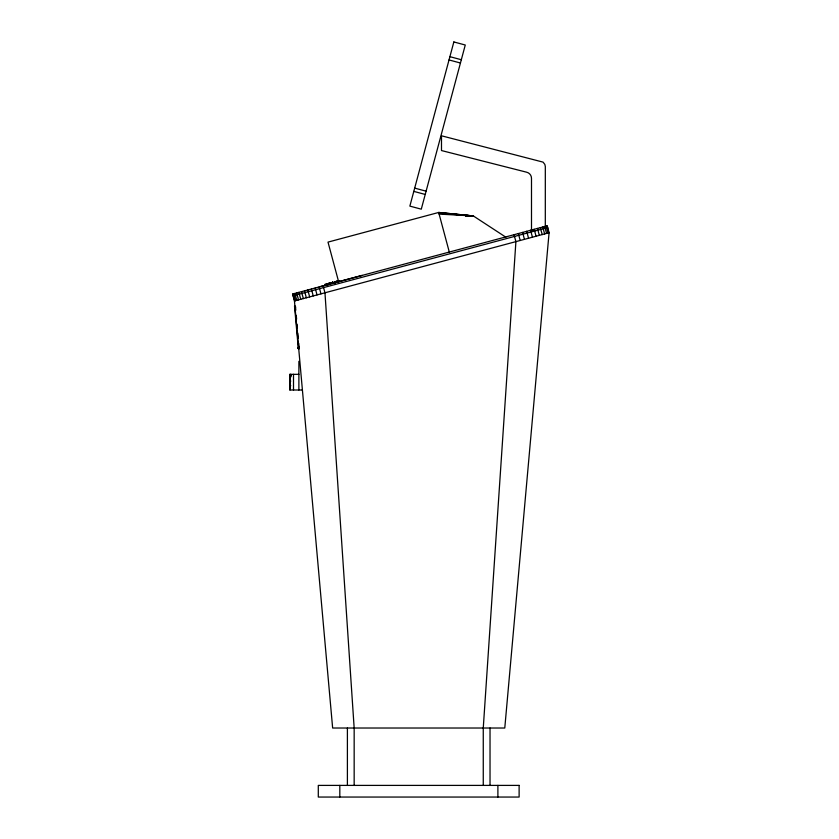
<?xml version="1.0" encoding="UTF-8"?>
<svg xmlns="http://www.w3.org/2000/svg" width="839" height="839" viewBox="0 0 839 839"><rect width="100%" height="100%" fill="white"/><g stroke="black" fill="none" stroke-linecap="round" stroke-linejoin="round"><path stroke-width="1.26" d="M549.084 232.739L504.784 728.021L332.643 728.021L294.447 300.97L292.591 294.049L547.227 225.817L549.084 232.739L294.447 300.97M339.166 280.845L335.359 281.673L335.485 282.659L335.17 281.715L335.495 282.659L335.359 281.673L335.652 282.617L335.715 281.831L338.715 280.866M335.317 282.701L335.013 281.757L335.317 282.701L335.118 281.736L338.075 281.201M338.82 280.74L334.394 281.925L334.646 282.89L335.38 281.914L335.044 282.774M335.432 282.68L335.715 281.831M335.275 282.722L334.908 281.789M332.433 282.449L332.821 283.372L332.58 282.407L332.779 283.383L332.475 282.439L332.632 283.425L332.317 282.481L332.454 283.467L332.254 282.502L327.179 284.117L332.58 282.407L332.632 283.425L332.066 282.806L332.684 283.414L332.38 282.47L332.517 283.456L331.908 282.848L326.77 283.97M332.842 283.372L332.475 282.439M328.982 284.096L332.202 282.512L332.454 283.467M324.84 284.411L331.038 282.753M326.224 284.117L333.104 282.271L333.356 283.236L333.073 282.282M325.826 284.442L326.979 284.127M325.133 285.512L326.119 285.25M327.535 284.872L329.129 284.442M336.89 282.282L339.071 281.694M293.052 295.779L547.699 227.547M328.227 283.991L330.314 283.739M294.678 307.756L295.569 307.672M298.202 347.178L299.093 347.094M298.223 347.398L299.114 347.315L298.747 343.277M298.233 347.619L299.135 347.535M298.254 347.797L299.145 347.745M298.275 348.017L299.166 347.944M298.285 348.206L299.187 348.122M298.306 348.363L299.198 348.29M298.317 348.51L299.208 348.405M298.327 348.625L299.219 348.542M299.24 348.741L298.348 348.814L294.52 305.983M465.582 215.969L473.364 215.959L505.886 237.206M534.003 229.928L531.496 229.928L531.496 178.466A6.282 6.282 0 0 0 526.63 172.205L441.492 150.548L441.492 135.792L543.064 162.126L544.826 164.392L545.319 166.5L545.308 227.317M298.883 374.33L289.916 374.33L289.916 390.009L302.113 390.009M289.916 374.561L290.808 374.341M289.916 374.697L290.818 374.697M289.916 374.865L290.818 374.865M289.916 375.054L290.818 375.054M289.916 375.274L290.818 375.274M289.916 375.526L290.818 375.526M289.916 375.809L290.818 375.809M289.916 376.124L290.818 376.124M290.818 376.459L289.916 376.459L289.916 381.095L290.818 381.095M289.916 377.015L290.818 377.015M289.916 385.751L290.818 385.751M465.53 215.791L473.364 215.959L438.682 212.456L328.007 242.114L338.537 281.39M439.122 214.092L473.364 215.959L438.682 212.456L449.421 252.539M438.881 213.2L473.364 215.959L438.797 212.865M449.903 56.674L461.324 59.737M449.022 59.947L460.443 63.009M414.686 188.114L426.097 191.177M413.805 191.386L425.226 194.449M332.202 282.774L332.779 283.383M332.118 282.795L332.632 283.425M546.944 225.89L548.8 232.823M546.095 226.121L547.951 233.043M544.689 226.499L546.546 233.42M542.76 227.012L544.616 233.934M540.337 227.663L542.193 234.584M537.463 228.428L539.32 235.36M534.191 229.309L536.048 236.231M530.584 230.274L532.44 237.206M526.693 231.312L528.549 238.245M522.592 232.413L524.448 239.346M518.345 233.557L520.201 240.478M514.045 234.71L515.901 241.632L483.264 728.021L483.264 785.398M362.144 275.412L320.571 286.55M335.548 281.621L335.799 282.575M334.656 281.852L334.918 282.816M334.551 281.883L334.73 282.858M332.831 282.344L333.093 283.299M332.705 282.376L332.968 283.341M332.097 282.544L332.359 283.498M331.95 282.586L332.202 283.54M326.497 284.043L326.759 284.998M323.109 285.868L324.966 292.801L354.163 728.021L354.163 785.398M319.103 286.938L320.959 293.87M315.17 287.997L317.027 294.919M311.384 289.004L313.241 295.936M307.798 289.969L309.654 296.901M304.484 290.86L306.34 297.782M301.484 291.657L303.34 298.59M298.862 292.36L300.719 299.292M296.66 292.958L298.516 299.88M294.898 293.43L296.754 300.352M293.619 293.765L295.475 300.698M292.842 293.975L294.699 300.907M295.433 306.12L295.8 310.21M296.251 315.296L296.597 319.114M297.048 324.2L297.384 328.018M297.845 333.104L298.296 338.19M497.894 785.398L497.894 797.05M490.028 728.021L490.028 785.398M347.398 728.021L347.398 785.398M339.816 785.398L339.816 797.05M298.883 361.315L298.883 390.009M293.503 374.33L293.503 390.009M289.916 374.33L289.916 390.009M453.847 41.95L409.862 206.111L421.283 209.173L465.267 45.012L453.847 41.95M519.121 785.398L318.296 785.398L318.296 797.05L519.121 797.05L519.121 785.398"/></g></svg>
